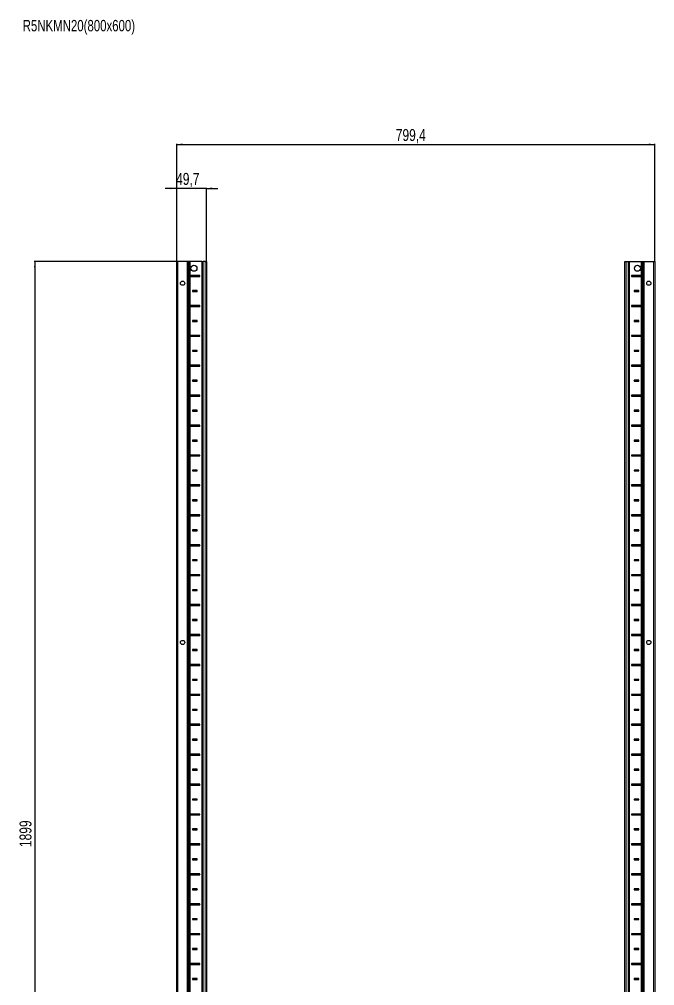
# Model space of a CAD drawing. Header units: millimetres. Extents: x -199 to 5225, y -1847 to 1507.
# Drawn here: x -199 to 863, y -163 to 1452 of the extents above; entities that cross this region are included whole.
import ezdxf

# ---------------------------------------------------------------- set-up
doc = ezdxf.new("R2010")
doc.units = ezdxf.units.MM
doc.layers.add('FORMAT', color=7, linetype='Continuous')
doc.styles.add('SLDTEXTSTYLE0', font='TXT', dxfattribs={"width": 0.75})
doc.dimstyles.new('SLDDIMSTYLE0', dxfattribs={"dimtxt": 20, "dimasz": 10, "dimexe": 0, "dimexo": 0.0625, "dimgap": 5, "dimtad": 2, "dimdec": 1, "dimrnd": 1e-09, "dimzin": 12, "dimdsep": 46, "dimtxsty": 'SLDTEXTSTYLE0', "dimsah": 1, "dimcen": 0.09, "dimadec": 0, "dimazin": 3, "dimtfac": 1, "dimtofl": 0, "dimtmove": 0, "dimatfit": 3, "dimfxl": 0, "dimfrac": 2, "dimtolj": 1, "dimtzin": 12, "dimarcsym": 0})
doc.dimstyles.new('SLDDIMSTYLE1', dxfattribs={"dimtxt": 20, "dimasz": 10, "dimexe": 0, "dimexo": 0.0625, "dimgap": 5, "dimtad": 2, "dimdec": 1, "dimrnd": 1e-09, "dimzin": 12, "dimdsep": 46, "dimtxsty": 'SLDTEXTSTYLE0', "dimsah": 1, "dimcen": 0.09, "dimadec": 0, "dimazin": 3, "dimtfac": 1, "dimtmove": 0, "dimatfit": 0, "dimfxl": 0, "dimfrac": 2, "dimtolj": 1, "dimtzin": 12, "dimarcsym": 0})

# ---------------------------------------------------------------- blocks, each defined once
blk = doc.blocks.new('_D')
at = {"layer": 'FORMAT'}
for p, q in [((86.4, 1047.2), (-174.2, 1047.2)), ((-173.2, 1047.2), (-173.2, -851.8)), ((86.4, -851.8), (-174.2, -851.8))]:
    blk.add_line(p, q, dxfattribs=at)
for points in [[(-173.2, 1047.2), (-174.7, 1037.2), (-171.6, 1037.2)], [(-173.2, -851.8), (-171.6, -841.8), (-174.7, -841.8)]]:
    blk.add_solid(points, dxfattribs=at)
at = {"layer": 'FORMAT', "insert": (-198.9, 68.2), "char_height": 20, "attachment_point": 1, "rotation": 90, "style": 'SLDTEXTSTYLE0'}
blk.add_mtext('1899', dxfattribs=at)
blk = doc.blocks.new('_D_1')
at = {"layer": 'FORMAT'}
for p, q in [((64, 1047.2), (64, 1243.6)), ((64, 1242.6), (863.4, 1242.6)), ((863.4, 1047.2), (863.4, 1243.6))]:
    blk.add_line(p, q, dxfattribs=at)
for points in [[(64, 1242.6), (74, 1241.1), (74, 1244.2)], [(863.4, 1242.6), (853.4, 1244.2), (853.4, 1241.1)]]:
    blk.add_solid(points, dxfattribs=at)
at = {"layer": 'FORMAT', "insert": (430.4, 1268.4), "char_height": 20, "attachment_point": 1, "style": 'SLDTEXTSTYLE0'}
blk.add_mtext('799,4', dxfattribs=at)
blk = doc.blocks.new('_D_2')
at = {"layer": 'FORMAT'}
for p, q in [((64, 1169.2), (44.7, 1169.2)), ((64, 1047.2), (64, 1170.2)), ((113.7, 1169.2), (64, 1169.2)), ((113.7, 1047.2), (113.7, 1170.2)), ((113.7, 1169.2), (132.9, 1169.2))]:
    blk.add_line(p, q, dxfattribs=at)
for points in [[(64, 1169.2), (54, 1170.7), (54, 1167.7)], [(113.7, 1169.2), (123.7, 1167.7), (123.7, 1170.7)]]:
    blk.add_solid(points, dxfattribs=at)
at = {"layer": 'FORMAT', "insert": (63, 1195), "char_height": 20, "attachment_point": 1, "style": 'SLDTEXTSTYLE0'}
blk.add_mtext('49,7', dxfattribs=at)

msp = doc.modelspace()

# ---------------------------------------------------------------- linework, layer by layer
at = {"color": 7, "linetype": 'Continuous', "lineweight": 25}
for p, q in [((63.98, -851.79), (63.98, 1047.21)), ((63.98, 1047.21), (65.98, 1047.21)), ((81.33, 1047.21), (65.98, 1047.21)), ((81.33, 1047.21), (81.98, 1047.21)), ((81.98, -851.79), (81.98, 1047.21)), ((81.98, 1047.21), (82.56, 1047.21)), ((83.77, 1047.21), (82.56, 1047.21)), ((83.77, -851.79), (83.77, 1047.21)), ((83.8, 1047.21), (83.77, 1047.21)), ((83.8, -851.79), (83.8, 1047.21)), ((85.01, 1047.21), (83.8, 1047.21)), ((85.01, 1047.21), (86.42, 1047.21)), ((105.83, 1047.21), (86.42, 1047.21)), ((105.83, 1047.21), (106.48, 1047.21)), ((106.48, -851.79), (106.48, 1047.21)), ((106.48, 1047.21), (108.48, 1047.21)), ((111.68, 1047.21), (108.48, 1047.21)), ((111.68, 1047.21), (113.68, 1047.21)), ((113.68, 1047.21), (113.68, -851.79)), ((813.68, -851.79), (813.68, 1047.21)), ((813.68, 1047.21), (815.68, 1047.21)), ((815.68, 1047.21), (818.88, 1047.21)), ((818.88, 1047.21), (820.88, 1047.21)), ((820.88, 1047.21), (820.88, -851.79)), ((820.88, 1047.21), (821.53, 1047.21)), ((821.53, 1047.21), (840.93, 1047.21)), ((840.93, 1047.21), (842.34, 1047.21)), ((842.34, 1047.21), (843.55, 1047.21)), ((843.55, 1047.21), (843.55, -851.79)), ((843.55, 1047.21), (843.58, 1047.21)), ((843.58, 1047.21), (843.58, -851.79)), ((843.58, 1047.21), (844.79, 1047.21)), ((844.79, 1047.21), (845.38, 1047.21)), ((845.38, 1047.21), (845.38, -851.79)), ((845.38, 1047.21), (846.03, 1047.21)), ((846.03, 1047.21), (861.38, 1047.21)), ((861.38, 1047.21), (863.38, 1047.21)), ((863.38, 1047.21), (863.38, -851.79)), ((85.93, 1023.35), (85.93, 1022.06)), ((86.58, 1022.71), (85.93, 1023.35)), ((86.58, 1022.71), (85.93, 1022.06)), ((102.83, 1023.46), (86.42, 1023.46)), ((86.42, 1021.96), (102.83, 1021.96)), ((102.08, 1022.71), (86.58, 1022.71)), ((102.08, 1022.71), (102.83, 1023.46)), ((102.08, 1022.71), (102.83, 1021.96)), ((102.83, 1021.96), (102.83, 1023.46)), ((825.28, 1022.71), (824.53, 1023.46)), ((840.93, 1023.46), (824.53, 1023.46)), ((824.53, 1023.46), (824.53, 1021.96)), ((825.28, 1022.71), (824.53, 1021.96)), ((824.53, 1021.96), (840.93, 1021.96)), ((825.28, 1022.71), (840.78, 1022.71)), ((840.78, 1022.71), (841.42, 1023.35)), ((840.78, 1022.71), (841.42, 1022.06)), ((841.42, 1022.06), (841.42, 1023.35)), ((98.33, 998.46), (90.33, 998.46)), ((90.33, 998.46), (90.33, 996.96)), ((91.08, 997.71), (90.33, 998.46)), ((91.08, 997.71), (90.33, 996.96)), ((90.33, 996.96), (98.33, 996.96)), ((97.58, 997.71), (91.08, 997.71)), ((97.58, 997.71), (98.33, 998.46)), ((97.58, 997.71), (98.33, 996.96)), ((98.33, 996.96), (98.33, 998.46)), ((837.03, 998.46), (829.03, 998.46)), ((829.03, 998.46), (829.03, 996.96)), ((829.78, 997.71), (829.03, 998.46)), ((829.78, 997.71), (829.03, 996.96)), ((829.03, 996.96), (837.03, 996.96)), ((829.78, 997.71), (836.28, 997.71)), ((836.28, 997.71), (837.03, 998.46)), ((836.28, 997.71), (837.03, 996.96)), ((837.03, 996.96), (837.03, 998.46)), ((85.93, 973.35), (85.93, 972.06)), ((86.58, 972.71), (85.93, 973.35)), ((86.58, 972.71), (85.93, 972.06)), ((102.83, 973.46), (86.42, 973.46)), ((86.42, 971.96), (102.83, 971.96)), ((102.08, 972.71), (86.58, 972.71)), ((102.08, 972.71), (102.83, 973.46)), ((102.08, 972.71), (102.83, 971.96)), ((102.83, 971.96), (102.83, 973.46)), ((840.93, 973.46), (824.53, 973.46)), ((824.53, 973.46), (824.53, 971.96)), ((825.28, 972.71), (824.53, 973.46)), ((825.28, 972.71), (824.53, 971.96)), ((824.53, 971.96), (840.93, 971.96)), ((825.28, 972.71), (840.78, 972.71)), ((840.78, 972.71), (841.42, 973.35)), ((840.78, 972.71), (841.42, 972.06)), ((841.42, 972.06), (841.42, 973.35)), ((98.33, 948.46), (90.33, 948.46)), ((90.33, 948.46), (90.33, 946.96)), ((91.08, 947.71), (90.33, 948.46)), ((91.08, 947.71), (90.33, 946.96)), ((90.33, 946.96), (98.33, 946.96)), ((97.58, 947.71), (91.08, 947.71)), ((97.58, 947.71), (98.33, 948.46)), ((97.58, 947.71), (98.33, 946.96)), ((98.33, 946.96), (98.33, 948.46)), ((837.03, 948.46), (829.03, 948.46)), ((829.03, 948.46), (829.03, 946.96)), ((829.78, 947.71), (829.03, 948.46)), ((829.78, 947.71), (829.03, 946.96)), ((829.03, 946.96), (837.03, 946.96)), ((829.78, 947.71), (836.28, 947.71)), ((836.28, 947.71), (837.03, 948.46)), ((836.28, 947.71), (837.03, 946.96)), ((837.03, 946.96), (837.03, 948.46)), ((85.93, 923.35), (85.93, 922.06)), ((86.58, 922.71), (85.93, 923.35)), ((86.58, 922.71), (85.93, 922.06)), ((102.83, 923.46), (86.42, 923.46)), ((86.42, 921.96), (102.83, 921.96)), ((102.08, 922.71), (86.58, 922.71)), ((102.08, 922.71), (102.83, 923.46)), ((102.08, 922.71), (102.83, 921.96)), ((102.83, 921.96), (102.83, 923.46)), ((840.93, 923.46), (824.53, 923.46)), ((824.53, 923.46), (824.53, 921.96)), ((825.28, 922.71), (824.53, 923.46)), ((825.28, 922.71), (824.53, 921.96)), ((824.53, 921.96), (840.93, 921.96)), ((825.28, 922.71), (840.78, 922.71)), ((840.78, 922.71), (841.42, 923.35)), ((840.78, 922.71), (841.42, 922.06)), ((841.42, 922.06), (841.42, 923.35)), ((98.33, 898.46), (90.33, 898.46)), ((90.33, 898.46), (90.33, 896.96)), ((91.08, 897.71), (90.33, 898.46)), ((91.08, 897.71), (90.33, 896.96)), ((90.33, 896.96), (98.33, 896.96)), ((97.58, 897.71), (91.08, 897.71)), ((97.58, 897.71), (98.33, 898.46)), ((97.58, 897.71), (98.33, 896.96)), ((98.33, 896.96), (98.33, 898.46)), ((837.03, 898.46), (829.03, 898.46)), ((829.03, 898.46), (829.03, 896.96)), ((829.78, 897.71), (829.03, 898.46)), ((829.78, 897.71), (829.03, 896.96)), ((829.03, 896.96), (837.03, 896.96)), ((829.78, 897.71), (836.28, 897.71)), ((836.28, 897.71), (837.03, 898.46)), ((836.28, 897.71), (837.03, 896.96)), ((837.03, 896.96), (837.03, 898.46)), ((85.93, 873.35), (85.93, 872.06)), ((86.58, 872.71), (85.93, 873.35)), ((86.58, 872.71), (85.93, 872.06)), ((102.83, 873.46), (86.42, 873.46)), ((102.08, 872.71), (86.58, 872.71)), ((102.08, 872.71), (102.83, 873.46)), ((102.08, 872.71), (102.83, 871.96)), ((102.83, 871.96), (102.83, 873.46)), ((840.93, 873.46), (824.53, 873.46)), ((824.53, 873.46), (824.53, 871.96)), ((825.28, 872.71), (824.53, 873.46)), ((825.28, 872.71), (824.53, 871.96)), ((825.28, 872.71), (840.78, 872.71)), ((840.78, 872.71), (841.42, 873.35)), ((840.78, 872.71), (841.42, 872.06)), ((841.42, 872.06), (841.42, 873.35)), ((86.42, 871.96), (102.83, 871.96)), ((824.53, 871.96), (840.93, 871.96)), ((98.33, 848.46), (90.33, 848.46)), ((90.33, 848.46), (90.33, 846.96)), ((91.08, 847.71), (90.33, 848.46)), ((91.08, 847.71), (90.33, 846.96)), ((90.33, 846.96), (98.33, 846.96)), ((97.58, 847.71), (91.08, 847.71)), ((97.58, 847.71), (98.33, 848.46)), ((97.58, 847.71), (98.33, 846.96)), ((98.33, 846.96), (98.33, 848.46)), ((837.03, 848.46), (829.03, 848.46)), ((829.03, 848.46), (829.03, 846.96)), ((829.78, 847.71), (829.03, 848.46)), ((829.78, 847.71), (829.03, 846.96)), ((829.03, 846.96), (837.03, 846.96)), ((829.78, 847.71), (836.28, 847.71)), ((836.28, 847.71), (837.03, 848.46)), ((836.28, 847.71), (837.03, 846.96)), ((837.03, 846.96), (837.03, 848.46)), ((85.93, 823.35), (85.93, 822.06)), ((86.58, 822.71), (85.93, 823.35)), ((86.58, 822.71), (85.93, 822.06)), ((102.83, 823.46), (86.42, 823.46)), ((86.42, 821.96), (102.83, 821.96)), ((102.08, 822.71), (86.58, 822.71)), ((102.08, 822.71), (102.83, 823.46)), ((102.08, 822.71), (102.83, 821.96)), ((102.83, 821.96), (102.83, 823.46)), ((840.93, 823.46), (824.53, 823.46)), ((824.53, 823.46), (824.53, 821.96)), ((825.28, 822.71), (824.53, 823.46)), ((825.28, 822.71), (824.53, 821.96)), ((824.53, 821.96), (840.93, 821.96)), ((825.28, 822.71), (840.78, 822.71)), ((840.78, 822.71), (841.42, 823.35)), ((840.78, 822.71), (841.42, 822.06)), ((841.42, 822.06), (841.42, 823.35)), ((98.33, 798.46), (90.33, 798.46)), ((90.33, 798.46), (90.33, 796.96)), ((91.08, 797.71), (90.33, 798.46)), ((91.08, 797.71), (90.33, 796.96)), ((90.33, 796.96), (98.33, 796.96)), ((97.58, 797.71), (91.08, 797.71)), ((97.58, 797.71), (98.33, 798.46)), ((97.58, 797.71), (98.33, 796.96)), ((98.33, 796.96), (98.33, 798.46)), ((837.03, 798.46), (829.03, 798.46)), ((829.03, 798.46), (829.03, 796.96)), ((829.78, 797.71), (829.03, 798.46)), ((829.78, 797.71), (829.03, 796.96)), ((829.03, 796.96), (837.03, 796.96)), ((829.78, 797.71), (836.28, 797.71)), ((836.28, 797.71), (837.03, 798.46)), ((836.28, 797.71), (837.03, 796.96)), ((837.03, 796.96), (837.03, 798.46)), ((85.93, 773.35), (85.93, 772.06)), ((86.58, 772.71), (85.93, 773.35)), ((86.58, 772.71), (85.93, 772.06)), ((102.83, 773.46), (86.42, 773.46)), ((86.42, 771.96), (102.83, 771.96)), ((102.08, 772.71), (86.58, 772.71)), ((102.08, 772.71), (102.83, 773.46)), ((102.08, 772.71), (102.83, 771.96)), ((102.83, 771.96), (102.83, 773.46)), ((840.93, 773.46), (824.53, 773.46)), ((824.53, 773.46), (824.53, 771.96)), ((825.28, 772.71), (824.53, 773.46)), ((825.28, 772.71), (824.53, 771.96)), ((824.53, 771.96), (840.93, 771.96)), ((825.28, 772.71), (840.78, 772.71)), ((840.78, 772.71), (841.42, 773.35)), ((840.78, 772.71), (841.42, 772.06)), ((841.42, 772.06), (841.42, 773.35)), ((98.33, 748.46), (90.33, 748.46)), ((90.33, 748.46), (90.33, 746.96)), ((91.08, 747.71), (90.33, 748.46)), ((91.08, 747.71), (90.33, 746.96)), ((90.33, 746.96), (98.33, 746.96)), ((97.58, 747.71), (91.08, 747.71)), ((97.58, 747.71), (98.33, 748.46)), ((97.58, 747.71), (98.33, 746.96)), ((98.33, 746.96), (98.33, 748.46)), ((837.03, 748.46), (829.03, 748.46)), ((829.03, 748.46), (829.03, 746.96)), ((829.78, 747.71), (829.03, 748.46)), ((829.78, 747.71), (829.03, 746.96)), ((829.03, 746.96), (837.03, 746.96)), ((829.78, 747.71), (836.28, 747.71)), ((836.28, 747.71), (837.03, 748.46)), ((836.28, 747.71), (837.03, 746.96)), ((837.03, 746.96), (837.03, 748.46)), ((85.93, 723.35), (85.93, 722.06)), ((86.58, 722.71), (85.93, 723.35)), ((86.58, 722.71), (85.93, 722.06)), ((102.83, 723.46), (86.42, 723.46)), ((86.42, 721.96), (102.83, 721.96)), ((102.08, 722.71), (86.58, 722.71)), ((102.08, 722.71), (102.83, 723.46)), ((102.08, 722.71), (102.83, 721.96)), ((102.83, 721.96), (102.83, 723.46)), ((840.93, 723.46), (824.53, 723.46)), ((824.53, 723.46), (824.53, 721.96)), ((825.28, 722.71), (824.53, 723.46)), ((825.28, 722.71), (824.53, 721.96)), ((824.53, 721.96), (840.93, 721.96)), ((825.28, 722.71), (840.78, 722.71)), ((840.78, 722.71), (841.42, 723.35)), ((840.78, 722.71), (841.42, 722.06)), ((841.42, 722.06), (841.42, 723.35)), ((98.33, 698.46), (90.33, 698.46)), ((90.33, 698.46), (90.33, 696.96)), ((91.08, 697.71), (90.33, 698.46)), ((91.08, 697.71), (90.33, 696.96)), ((90.33, 696.96), (98.33, 696.96)), ((97.58, 697.71), (91.08, 697.71)), ((97.58, 697.71), (98.33, 698.46)), ((97.58, 697.71), (98.33, 696.96)), ((98.33, 696.96), (98.33, 698.46)), ((837.03, 698.46), (829.03, 698.46)), ((829.03, 698.46), (829.03, 696.96)), ((829.78, 697.71), (829.03, 698.46)), ((829.78, 697.71), (829.03, 696.96)), ((829.03, 696.96), (837.03, 696.96)), ((829.78, 697.71), (836.28, 697.71)), ((836.28, 697.71), (837.03, 698.46)), ((836.28, 697.71), (837.03, 696.96)), ((837.03, 696.96), (837.03, 698.46)), ((85.93, 673.35), (85.93, 672.06)), ((86.58, 672.71), (85.93, 673.35)), ((86.58, 672.71), (85.93, 672.06)), ((102.83, 673.46), (86.42, 673.46)), ((86.42, 671.96), (102.83, 671.96)), ((102.08, 672.71), (86.58, 672.71)), ((102.08, 672.71), (102.83, 673.46)), ((102.08, 672.71), (102.83, 671.96)), ((102.83, 671.96), (102.83, 673.46)), ((840.93, 673.46), (824.53, 673.46)), ((824.53, 673.46), (824.53, 671.96)), ((825.28, 672.71), (824.53, 673.46)), ((825.28, 672.71), (824.53, 671.96)), ((824.53, 671.96), (840.93, 671.96)), ((825.28, 672.71), (840.78, 672.71)), ((840.78, 672.71), (841.42, 673.35)), ((840.78, 672.71), (841.42, 672.06)), ((841.42, 672.06), (841.42, 673.35)), ((98.33, 648.46), (90.33, 648.46)), ((90.33, 648.46), (90.33, 646.96)), ((91.08, 647.71), (90.33, 648.46)), ((91.08, 647.71), (90.33, 646.96)), ((90.33, 646.96), (98.33, 646.96)), ((97.58, 647.71), (91.08, 647.71)), ((97.58, 647.71), (98.33, 648.46)), ((97.58, 647.71), (98.33, 646.96)), ((98.33, 646.96), (98.33, 648.46)), ((837.03, 648.46), (829.03, 648.46)), ((829.03, 648.46), (829.03, 646.96)), ((829.78, 647.71), (829.03, 648.46)), ((829.78, 647.71), (829.03, 646.96)), ((829.03, 646.96), (837.03, 646.96)), ((829.78, 647.71), (836.28, 647.71)), ((836.28, 647.71), (837.03, 648.46)), ((836.28, 647.71), (837.03, 646.96)), ((837.03, 646.96), (837.03, 648.46)), ((85.93, 623.35), (85.93, 622.06)), ((86.58, 622.71), (85.93, 623.35)), ((86.58, 622.71), (85.93, 622.06)), ((102.83, 623.46), (86.42, 623.46)), ((86.42, 621.96), (102.83, 621.96)), ((102.08, 622.71), (86.58, 622.71)), ((102.08, 622.71), (102.83, 623.46)), ((102.08, 622.71), (102.83, 621.96)), ((102.83, 621.96), (102.83, 623.46)), ((840.93, 623.46), (824.53, 623.46)), ((824.53, 623.46), (824.53, 621.96)), ((825.28, 622.71), (824.53, 623.46)), ((825.28, 622.71), (824.53, 621.96)), ((824.53, 621.96), (840.93, 621.96)), ((825.28, 622.71), (840.78, 622.71)), ((840.78, 622.71), (841.42, 623.35)), ((840.78, 622.71), (841.42, 622.06)), ((841.42, 622.06), (841.42, 623.35)), ((98.33, 598.46), (90.33, 598.46)), ((90.33, 598.46), (90.33, 596.96)), ((91.08, 597.71), (90.33, 598.46)), ((91.08, 597.71), (90.33, 596.96)), ((97.58, 597.71), (91.08, 597.71)), ((97.58, 597.71), (98.33, 598.46)), ((97.58, 597.71), (98.33, 596.96)), ((98.33, 596.96), (98.33, 598.46)), ((837.03, 598.46), (829.03, 598.46)), ((829.03, 598.46), (829.03, 596.96)), ((829.78, 597.71), (829.03, 598.46)), ((829.78, 597.71), (829.03, 596.96)), ((829.78, 597.71), (836.28, 597.71)), ((836.28, 597.71), (837.03, 598.46)), ((836.28, 597.71), (837.03, 596.96)), ((837.03, 596.96), (837.03, 598.46)), ((90.33, 596.96), (98.33, 596.96)), ((829.03, 596.96), (837.03, 596.96)), ((85.93, 573.35), (85.93, 572.06)), ((86.58, 572.71), (85.93, 573.35)), ((86.58, 572.71), (85.93, 572.06)), ((102.83, 573.46), (86.42, 573.46)), ((86.42, 571.96), (102.83, 571.96)), ((102.08, 572.71), (86.58, 572.71)), ((102.08, 572.71), (102.83, 573.46)), ((102.08, 572.71), (102.83, 571.96)), ((102.83, 571.96), (102.83, 573.46)), ((840.93, 573.46), (824.53, 573.46)), ((824.53, 573.46), (824.53, 571.96)), ((825.28, 572.71), (824.53, 573.46)), ((825.28, 572.71), (824.53, 571.96)), ((824.53, 571.96), (840.93, 571.96)), ((825.28, 572.71), (840.78, 572.71)), ((840.78, 572.71), (841.42, 573.35)), ((840.78, 572.71), (841.42, 572.06)), ((841.42, 572.06), (841.42, 573.35)), ((98.33, 548.46), (90.33, 548.46)), ((90.33, 548.46), (90.33, 546.96)), ((91.08, 547.71), (90.33, 548.46)), ((91.08, 547.71), (90.33, 546.96)), ((90.33, 546.96), (98.33, 546.96)), ((97.58, 547.71), (91.08, 547.71)), ((97.58, 547.71), (98.33, 548.46)), ((97.58, 547.71), (98.33, 546.96)), ((98.33, 546.96), (98.33, 548.46)), ((837.03, 548.46), (829.03, 548.46)), ((829.03, 548.46), (829.03, 546.96)), ((829.78, 547.71), (829.03, 548.46)), ((829.78, 547.71), (829.03, 546.96)), ((829.03, 546.96), (837.03, 546.96)), ((829.78, 547.71), (836.28, 547.71)), ((836.28, 547.71), (837.03, 548.46)), ((836.28, 547.71), (837.03, 546.96)), ((837.03, 546.96), (837.03, 548.46)), ((85.93, 523.35), (85.93, 522.06)), ((86.58, 522.71), (85.93, 523.35)), ((86.58, 522.71), (85.93, 522.06)), ((102.83, 523.46), (86.42, 523.46)), ((86.42, 521.96), (102.83, 521.96)), ((102.08, 522.71), (86.58, 522.71)), ((102.08, 522.71), (102.83, 523.46)), ((102.08, 522.71), (102.83, 521.96)), ((102.83, 521.96), (102.83, 523.46)), ((840.93, 523.46), (824.53, 523.46)), ((824.53, 523.46), (824.53, 521.96)), ((825.28, 522.71), (824.53, 523.46)), ((825.28, 522.71), (824.53, 521.96)), ((824.53, 521.96), (840.93, 521.96)), ((825.28, 522.71), (840.78, 522.71)), ((840.78, 522.71), (841.42, 523.35)), ((840.78, 522.71), (841.42, 522.06)), ((841.42, 522.06), (841.42, 523.35)), ((98.33, 498.46), (90.33, 498.46)), ((90.33, 498.46), (90.33, 496.96)), ((91.08, 497.71), (90.33, 498.46)), ((91.08, 497.71), (90.33, 496.96)), ((90.33, 496.96), (98.33, 496.96)), ((97.58, 497.71), (91.08, 497.71)), ((97.58, 497.71), (98.33, 498.46)), ((97.58, 497.71), (98.33, 496.96)), ((98.33, 496.96), (98.33, 498.46)), ((837.03, 498.46), (829.03, 498.46)), ((829.03, 498.46), (829.03, 496.96)), ((829.78, 497.71), (829.03, 498.46)), ((829.78, 497.71), (829.03, 496.96)), ((829.03, 496.96), (837.03, 496.96)), ((829.78, 497.71), (836.28, 497.71)), ((836.28, 497.71), (837.03, 498.46)), ((836.28, 497.71), (837.03, 496.96)), ((837.03, 496.96), (837.03, 498.46)), ((85.93, 473.35), (85.93, 472.06)), ((86.58, 472.71), (85.93, 473.35)), ((86.58, 472.71), (85.93, 472.06)), ((102.83, 473.46), (86.42, 473.46)), ((86.42, 471.96), (102.83, 471.96)), ((102.08, 472.71), (86.58, 472.71)), ((102.08, 472.71), (102.83, 473.46)), ((102.08, 472.71), (102.83, 471.96)), ((102.83, 471.96), (102.83, 473.46)), ((840.93, 473.46), (824.53, 473.46)), ((824.53, 473.46), (824.53, 471.96)), ((825.28, 472.71), (824.53, 473.46)), ((825.28, 472.71), (824.53, 471.96)), ((824.53, 471.96), (840.93, 471.96)), ((825.28, 472.71), (840.78, 472.71)), ((840.78, 472.71), (841.42, 473.35)), ((840.78, 472.71), (841.42, 472.06)), ((841.42, 472.06), (841.42, 473.35)), ((98.33, 448.46), (90.33, 448.46)), ((90.33, 448.46), (90.33, 446.96)), ((91.08, 447.71), (90.33, 448.46)), ((91.08, 447.71), (90.33, 446.96)), ((90.33, 446.96), (98.33, 446.96)), ((97.58, 447.71), (91.08, 447.71)), ((97.58, 447.71), (98.33, 448.46)), ((97.58, 447.71), (98.33, 446.96)), ((98.33, 446.96), (98.33, 448.46)), ((837.03, 448.46), (829.03, 448.46)), ((829.03, 448.46), (829.03, 446.96)), ((829.78, 447.71), (829.03, 448.46)), ((829.78, 447.71), (829.03, 446.96)), ((829.03, 446.96), (837.03, 446.96)), ((829.78, 447.71), (836.28, 447.71)), ((836.28, 447.71), (837.03, 448.46)), ((836.28, 447.71), (837.03, 446.96)), ((837.03, 446.96), (837.03, 448.46)), ((85.93, 423.35), (85.93, 422.06)), ((86.58, 422.71), (85.93, 423.35)), ((86.58, 422.71), (85.93, 422.06)), ((102.83, 423.46), (86.42, 423.46)), ((86.42, 421.96), (102.83, 421.96)), ((102.08, 422.71), (86.58, 422.71)), ((102.08, 422.71), (102.83, 423.46)), ((102.08, 422.71), (102.83, 421.96)), ((102.83, 421.96), (102.83, 423.46)), ((840.93, 423.46), (824.53, 423.46)), ((824.53, 423.46), (824.53, 421.96)), ((825.28, 422.71), (824.53, 423.46)), ((825.28, 422.71), (824.53, 421.96)), ((824.53, 421.96), (840.93, 421.96)), ((825.28, 422.71), (840.78, 422.71)), ((840.78, 422.71), (841.42, 423.35)), ((840.78, 422.71), (841.42, 422.06)), ((841.42, 422.06), (841.42, 423.35)), ((98.33, 398.46), (90.33, 398.46)), ((90.33, 398.46), (90.33, 396.96)), ((91.08, 397.71), (90.33, 398.46)), ((91.08, 397.71), (90.33, 396.96)), ((90.33, 396.96), (98.33, 396.96)), ((97.58, 397.71), (91.08, 397.71)), ((97.58, 397.71), (98.33, 398.46)), ((97.58, 397.71), (98.33, 396.96)), ((98.33, 396.96), (98.33, 398.46)), ((837.03, 398.46), (829.03, 398.46)), ((829.03, 398.46), (829.03, 396.96)), ((829.78, 397.71), (829.03, 398.46)), ((829.78, 397.71), (829.03, 396.96)), ((829.03, 396.96), (837.03, 396.96)), ((829.78, 397.71), (836.28, 397.71)), ((836.28, 397.71), (837.03, 398.46)), ((836.28, 397.71), (837.03, 396.96)), ((837.03, 396.96), (837.03, 398.46)), ((85.93, 373.35), (85.93, 372.06)), ((86.58, 372.71), (85.93, 373.35)), ((86.58, 372.71), (85.93, 372.06)), ((102.83, 373.46), (86.42, 373.46)), ((86.42, 371.96), (102.83, 371.96)), ((102.08, 372.71), (86.58, 372.71)), ((102.08, 372.71), (102.83, 373.46)), ((102.08, 372.71), (102.83, 371.96)), ((102.83, 371.96), (102.83, 373.46)), ((840.93, 373.46), (824.53, 373.46)), ((824.53, 373.46), (824.53, 371.96)), ((825.28, 372.71), (824.53, 373.46)), ((825.28, 372.71), (824.53, 371.96)), ((824.53, 371.96), (840.93, 371.96)), ((825.28, 372.71), (840.78, 372.71)), ((840.78, 372.71), (841.42, 373.35)), ((840.78, 372.71), (841.42, 372.06)), ((841.42, 372.06), (841.42, 373.35)), ((98.33, 348.46), (90.33, 348.46)), ((90.33, 348.46), (90.33, 346.96)), ((91.08, 347.71), (90.33, 348.46)), ((91.08, 347.71), (90.33, 346.96)), ((90.33, 346.96), (98.33, 346.96)), ((97.58, 347.71), (91.08, 347.71)), ((97.58, 347.71), (98.33, 348.46)), ((97.58, 347.71), (98.33, 346.96)), ((98.33, 346.96), (98.33, 348.46)), ((837.03, 348.46), (829.03, 348.46)), ((829.03, 348.46), (829.03, 346.96)), ((829.78, 347.71), (829.03, 348.46)), ((829.78, 347.71), (829.03, 346.96)), ((829.03, 346.96), (837.03, 346.96)), ((829.78, 347.71), (836.28, 347.71)), ((836.28, 347.71), (837.03, 348.46)), ((836.28, 347.71), (837.03, 346.96)), ((837.03, 346.96), (837.03, 348.46)), ((85.93, 323.35), (85.93, 322.06)), ((86.58, 322.71), (85.93, 323.35)), ((102.83, 323.46), (86.42, 323.46)), ((102.08, 322.71), (102.83, 323.46)), ((102.83, 321.96), (102.83, 323.46)), ((840.93, 323.46), (824.53, 323.46)), ((824.53, 323.46), (824.53, 321.96)), ((825.28, 322.71), (824.53, 323.46)), ((840.78, 322.71), (841.42, 323.35)), ((841.42, 322.06), (841.42, 323.35)), ((86.58, 322.71), (85.93, 322.06)), ((86.42, 321.96), (102.83, 321.96)), ((102.08, 322.71), (86.58, 322.71)), ((102.08, 322.71), (102.83, 321.96)), ((825.28, 322.71), (824.53, 321.96)), ((824.53, 321.96), (840.93, 321.96)), ((825.28, 322.71), (840.78, 322.71)), ((840.78, 322.71), (841.42, 322.06)), ((98.33, 298.46), (90.33, 298.46)), ((90.33, 298.46), (90.33, 296.96)), ((91.08, 297.71), (90.33, 298.46)), ((91.08, 297.71), (90.33, 296.96)), ((90.33, 296.96), (98.33, 296.96)), ((97.58, 297.71), (91.08, 297.71)), ((97.58, 297.71), (98.33, 298.46)), ((97.58, 297.71), (98.33, 296.96)), ((98.33, 296.96), (98.33, 298.46)), ((837.03, 298.46), (829.03, 298.46)), ((829.03, 298.46), (829.03, 296.96)), ((829.78, 297.71), (829.03, 298.46)), ((829.78, 297.71), (829.03, 296.96)), ((829.03, 296.96), (837.03, 296.96)), ((829.78, 297.71), (836.28, 297.71)), ((836.28, 297.71), (837.03, 298.46)), ((836.28, 297.71), (837.03, 296.96)), ((837.03, 296.96), (837.03, 298.46)), ((85.93, 273.35), (85.93, 272.06)), ((86.58, 272.71), (85.93, 273.35)), ((86.58, 272.71), (85.93, 272.06)), ((102.83, 273.46), (86.42, 273.46)), ((86.42, 271.96), (102.83, 271.96)), ((102.08, 272.71), (86.58, 272.71)), ((102.08, 272.71), (102.83, 273.46)), ((102.08, 272.71), (102.83, 271.96)), ((102.83, 271.96), (102.83, 273.46)), ((840.93, 273.46), (824.53, 273.46)), ((824.53, 273.46), (824.53, 271.96)), ((825.28, 272.71), (824.53, 273.46)), ((825.28, 272.71), (824.53, 271.96)), ((824.53, 271.96), (840.93, 271.96)), ((825.28, 272.71), (840.78, 272.71)), ((840.78, 272.71), (841.42, 273.35)), ((840.78, 272.71), (841.42, 272.06)), ((841.42, 272.06), (841.42, 273.35)), ((98.33, 248.46), (90.33, 248.46)), ((90.33, 248.46), (90.33, 246.96)), ((91.08, 247.71), (90.33, 248.46)), ((91.08, 247.71), (90.33, 246.96)), ((90.33, 246.96), (98.33, 246.96)), ((97.58, 247.71), (91.08, 247.71)), ((97.58, 247.71), (98.33, 248.46)), ((97.58, 247.71), (98.33, 246.96)), ((98.33, 246.96), (98.33, 248.46)), ((837.03, 248.46), (829.03, 248.46)), ((829.03, 248.46), (829.03, 246.96)), ((829.78, 247.71), (829.03, 248.46)), ((829.78, 247.71), (829.03, 246.96)), ((829.03, 246.96), (837.03, 246.96)), ((829.78, 247.71), (836.28, 247.71)), ((836.28, 247.71), (837.03, 248.46)), ((836.28, 247.71), (837.03, 246.96)), ((837.03, 246.96), (837.03, 248.46)), ((85.93, 223.35), (85.93, 222.06)), ((86.58, 222.71), (85.93, 223.35)), ((86.58, 222.71), (85.93, 222.06)), ((102.83, 223.46), (86.42, 223.46)), ((86.42, 221.96), (102.83, 221.96)), ((102.08, 222.71), (86.58, 222.71)), ((102.08, 222.71), (102.83, 223.46)), ((102.08, 222.71), (102.83, 221.96)), ((102.83, 221.96), (102.83, 223.46)), ((840.93, 223.46), (824.53, 223.46)), ((824.53, 223.46), (824.53, 221.96)), ((825.28, 222.71), (824.53, 223.46)), ((825.28, 222.71), (824.53, 221.96)), ((824.53, 221.96), (840.93, 221.96)), ((825.28, 222.71), (840.78, 222.71)), ((840.78, 222.71), (841.42, 223.35)), ((840.78, 222.71), (841.42, 222.06)), ((841.42, 222.06), (841.42, 223.35)), ((98.33, 198.46), (90.33, 198.46)), ((90.33, 198.46), (90.33, 196.96)), ((91.08, 197.71), (90.33, 198.46)), ((91.08, 197.71), (90.33, 196.96)), ((90.33, 196.96), (98.33, 196.96)), ((97.58, 197.71), (91.08, 197.71)), ((97.58, 197.71), (98.33, 198.46)), ((97.58, 197.71), (98.33, 196.96)), ((98.33, 196.96), (98.33, 198.46)), ((837.03, 198.46), (829.03, 198.46)), ((829.03, 198.46), (829.03, 196.96)), ((829.78, 197.71), (829.03, 198.46)), ((829.78, 197.71), (829.03, 196.96)), ((829.03, 196.96), (837.03, 196.96)), ((829.78, 197.71), (836.28, 197.71)), ((836.28, 197.71), (837.03, 198.46)), ((836.28, 197.71), (837.03, 196.96)), ((837.03, 196.96), (837.03, 198.46)), ((85.93, 173.35), (85.93, 172.06)), ((86.58, 172.71), (85.93, 173.35)), ((86.58, 172.71), (85.93, 172.06)), ((102.83, 173.46), (86.42, 173.46)), ((86.42, 171.96), (102.83, 171.96)), ((102.08, 172.71), (86.58, 172.71)), ((102.08, 172.71), (102.83, 173.46)), ((102.08, 172.71), (102.83, 171.96)), ((102.83, 171.96), (102.83, 173.46)), ((840.93, 173.46), (824.53, 173.46)), ((824.53, 173.46), (824.53, 171.96)), ((825.28, 172.71), (824.53, 173.46)), ((825.28, 172.71), (824.53, 171.96)), ((824.53, 171.96), (840.93, 171.96)), ((825.28, 172.71), (840.78, 172.71)), ((840.78, 172.71), (841.42, 173.35)), ((840.78, 172.71), (841.42, 172.06)), ((841.42, 172.06), (841.42, 173.35)), ((98.33, 148.46), (90.33, 148.46)), ((90.33, 148.46), (90.33, 146.96)), ((91.08, 147.71), (90.33, 148.46)), ((91.08, 147.71), (90.33, 146.96)), ((90.33, 146.96), (98.33, 146.96)), ((97.58, 147.71), (91.08, 147.71)), ((97.58, 147.71), (98.33, 148.46)), ((97.58, 147.71), (98.33, 146.96)), ((98.33, 146.96), (98.33, 148.46)), ((837.03, 148.46), (829.03, 148.46)), ((829.03, 148.46), (829.03, 146.96)), ((829.78, 147.71), (829.03, 148.46)), ((829.78, 147.71), (829.03, 146.96)), ((829.03, 146.96), (837.03, 146.96)), ((829.78, 147.71), (836.28, 147.71)), ((836.28, 147.71), (837.03, 148.46)), ((836.28, 147.71), (837.03, 146.96)), ((837.03, 146.96), (837.03, 148.46)), ((85.93, 123.35), (85.93, 122.06)), ((86.58, 122.71), (85.93, 123.35)), ((86.58, 122.71), (85.93, 122.06)), ((102.83, 123.46), (86.42, 123.46)), ((86.42, 121.96), (102.83, 121.96)), ((102.08, 122.71), (86.58, 122.71)), ((102.08, 122.71), (102.83, 123.46)), ((102.08, 122.71), (102.83, 121.96)), ((102.83, 121.96), (102.83, 123.46)), ((840.93, 123.46), (824.53, 123.46)), ((824.53, 123.46), (824.53, 121.96)), ((825.28, 122.71), (824.53, 123.46)), ((825.28, 122.71), (824.53, 121.96)), ((824.53, 121.96), (840.93, 121.96)), ((825.28, 122.71), (840.78, 122.71)), ((840.78, 122.71), (841.42, 123.35)), ((840.78, 122.71), (841.42, 122.06)), ((841.42, 122.06), (841.42, 123.35)), ((98.33, 98.46), (90.33, 98.46)), ((90.33, 98.46), (90.33, 96.96)), ((91.08, 97.71), (90.33, 98.46)), ((91.08, 97.71), (90.33, 96.96)), ((90.33, 96.96), (98.33, 96.96)), ((97.58, 97.71), (91.08, 97.71)), ((97.58, 97.71), (98.33, 98.46)), ((97.58, 97.71), (98.33, 96.96)), ((98.33, 96.96), (98.33, 98.46)), ((837.03, 98.46), (829.03, 98.46)), ((829.03, 98.46), (829.03, 96.96)), ((829.78, 97.71), (829.03, 98.46)), ((829.78, 97.71), (829.03, 96.96)), ((829.03, 96.96), (837.03, 96.96)), ((829.78, 97.71), (836.28, 97.71)), ((836.28, 97.71), (837.03, 98.46)), ((836.28, 97.71), (837.03, 96.96)), ((837.03, 96.96), (837.03, 98.46)), ((85.93, 73.35), (85.93, 72.06)), ((86.58, 72.71), (85.93, 73.35)), ((86.58, 72.71), (85.93, 72.06)), ((102.83, 73.46), (86.42, 73.46)), ((86.42, 71.96), (102.83, 71.96)), ((102.08, 72.71), (86.58, 72.71)), ((102.08, 72.71), (102.83, 73.46)), ((102.08, 72.71), (102.83, 71.96)), ((102.83, 71.96), (102.83, 73.46)), ((840.93, 73.46), (824.53, 73.46)), ((824.53, 73.46), (824.53, 71.96)), ((825.28, 72.71), (824.53, 73.46)), ((825.28, 72.71), (824.53, 71.96)), ((824.53, 71.96), (840.93, 71.96)), ((825.28, 72.71), (840.78, 72.71)), ((840.78, 72.71), (841.42, 73.35)), ((840.78, 72.71), (841.42, 72.06)), ((841.42, 72.06), (841.42, 73.35)), ((98.33, 48.46), (90.33, 48.46)), ((90.33, 48.46), (90.33, 46.96)), ((91.08, 47.71), (90.33, 48.46)), ((97.58, 47.71), (98.33, 48.46)), ((98.33, 46.96), (98.33, 48.46)), ((837.03, 48.46), (829.03, 48.46)), ((829.03, 48.46), (829.03, 46.96)), ((829.78, 47.71), (829.03, 48.46)), ((836.28, 47.71), (837.03, 48.46)), ((837.03, 46.96), (837.03, 48.46)), ((91.08, 47.71), (90.33, 46.96)), ((90.33, 46.96), (98.33, 46.96)), ((97.58, 47.71), (91.08, 47.71)), ((97.58, 47.71), (98.33, 46.96)), ((829.78, 47.71), (829.03, 46.96)), ((829.03, 46.96), (837.03, 46.96)), ((829.78, 47.71), (836.28, 47.71)), ((836.28, 47.71), (837.03, 46.96)), ((85.93, 23.35), (85.93, 22.06)), ((86.58, 22.71), (85.93, 23.35)), ((86.58, 22.71), (85.93, 22.06)), ((102.83, 23.46), (86.42, 23.46)), ((86.42, 21.96), (102.83, 21.96)), ((102.08, 22.71), (86.58, 22.71)), ((102.08, 22.71), (102.83, 23.46)), ((102.08, 22.71), (102.83, 21.96)), ((102.83, 21.96), (102.83, 23.46)), ((840.93, 23.46), (824.53, 23.46)), ((824.53, 23.46), (824.53, 21.96)), ((825.28, 22.71), (824.53, 23.46)), ((825.28, 22.71), (824.53, 21.96)), ((824.53, 21.96), (840.93, 21.96)), ((825.28, 22.71), (840.78, 22.71)), ((840.78, 22.71), (841.42, 23.35)), ((840.78, 22.71), (841.42, 22.06)), ((841.42, 22.06), (841.42, 23.35)), ((98.33, -1.54), (90.33, -1.54)), ((90.33, -1.54), (90.33, -3.04)), ((91.08, -2.29), (90.33, -1.54)), ((91.08, -2.29), (90.33, -3.04)), ((90.33, -3.04), (98.33, -3.04)), ((97.58, -2.29), (91.08, -2.29)), ((97.58, -2.29), (98.33, -1.54)), ((97.58, -2.29), (98.33, -3.04)), ((98.33, -3.04), (98.33, -1.54)), ((837.03, -1.54), (829.03, -1.54)), ((829.03, -1.54), (829.03, -3.04)), ((829.78, -2.29), (829.03, -1.54)), ((829.78, -2.29), (829.03, -3.04)), ((829.03, -3.04), (837.03, -3.04)), ((829.78, -2.29), (836.28, -2.29)), ((836.28, -2.29), (837.03, -1.54)), ((836.28, -2.29), (837.03, -3.04)), ((837.03, -3.04), (837.03, -1.54)), ((85.93, -26.65), (85.93, -27.94)), ((86.58, -27.29), (85.93, -26.65)), ((86.58, -27.29), (85.93, -27.94)), ((102.83, -26.54), (86.42, -26.54)), ((86.42, -28.04), (102.83, -28.04)), ((102.08, -27.29), (86.58, -27.29)), ((102.08, -27.29), (102.83, -26.54)), ((102.08, -27.29), (102.83, -28.04)), ((102.83, -28.04), (102.83, -26.54)), ((840.93, -26.54), (824.53, -26.54)), ((824.53, -26.54), (824.53, -28.04)), ((825.28, -27.29), (824.53, -26.54)), ((825.28, -27.29), (824.53, -28.04)), ((824.53, -28.04), (840.93, -28.04)), ((825.28, -27.29), (840.78, -27.29)), ((840.78, -27.29), (841.42, -26.65)), ((840.78, -27.29), (841.42, -27.94)), ((841.42, -27.94), (841.42, -26.65)), ((98.33, -51.54), (90.33, -51.54)), ((90.33, -51.54), (90.33, -53.04)), ((91.08, -52.29), (90.33, -51.54)), ((91.08, -52.29), (90.33, -53.04)), ((90.33, -53.04), (98.33, -53.04)), ((97.58, -52.29), (91.08, -52.29)), ((97.58, -52.29), (98.33, -51.54)), ((97.58, -52.29), (98.33, -53.04)), ((98.33, -53.04), (98.33, -51.54)), ((837.03, -51.54), (829.03, -51.54)), ((829.03, -51.54), (829.03, -53.04)), ((829.78, -52.29), (829.03, -51.54)), ((829.78, -52.29), (829.03, -53.04)), ((829.03, -53.04), (837.03, -53.04)), ((829.78, -52.29), (836.28, -52.29)), ((836.28, -52.29), (837.03, -51.54)), ((836.28, -52.29), (837.03, -53.04)), ((837.03, -53.04), (837.03, -51.54)), ((85.93, -76.65), (85.93, -77.94)), ((86.58, -77.29), (85.93, -76.65)), ((86.58, -77.29), (85.93, -77.94)), ((102.83, -76.54), (86.42, -76.54)), ((86.42, -78.04), (102.83, -78.04)), ((102.08, -77.29), (86.58, -77.29)), ((102.08, -77.29), (102.83, -76.54)), ((102.08, -77.29), (102.83, -78.04)), ((102.83, -78.04), (102.83, -76.54)), ((840.93, -76.54), (824.53, -76.54)), ((824.53, -76.54), (824.53, -78.04)), ((825.28, -77.29), (824.53, -76.54)), ((825.28, -77.29), (824.53, -78.04)), ((824.53, -78.04), (840.93, -78.04)), ((825.28, -77.29), (840.78, -77.29)), ((840.78, -77.29), (841.42, -76.65)), ((840.78, -77.29), (841.42, -77.94)), ((841.42, -77.94), (841.42, -76.65)), ((98.33, -101.54), (90.33, -101.54)), ((90.33, -101.54), (90.33, -103.04)), ((91.08, -102.29), (90.33, -101.54)), ((91.08, -102.29), (90.33, -103.04)), ((90.33, -103.04), (98.33, -103.04)), ((97.58, -102.29), (91.08, -102.29)), ((97.58, -102.29), (98.33, -101.54)), ((97.58, -102.29), (98.33, -103.04)), ((98.33, -103.04), (98.33, -101.54)), ((837.03, -101.54), (829.03, -101.54)), ((829.03, -101.54), (829.03, -103.04)), ((829.78, -102.29), (829.03, -101.54)), ((829.78, -102.29), (829.03, -103.04)), ((829.03, -103.04), (837.03, -103.04)), ((829.78, -102.29), (836.28, -102.29)), ((836.28, -102.29), (837.03, -101.54)), ((836.28, -102.29), (837.03, -103.04)), ((837.03, -103.04), (837.03, -101.54)), ((85.93, -126.65), (85.93, -127.94)), ((86.58, -127.29), (85.93, -126.65)), ((86.58, -127.29), (85.93, -127.94)), ((102.83, -126.54), (86.42, -126.54)), ((86.42, -128.04), (102.83, -128.04)), ((102.08, -127.29), (86.58, -127.29)), ((102.08, -127.29), (102.83, -126.54)), ((102.08, -127.29), (102.83, -128.04)), ((102.83, -128.04), (102.83, -126.54)), ((840.93, -126.54), (824.53, -126.54)), ((824.53, -126.54), (824.53, -128.04)), ((825.28, -127.29), (824.53, -126.54)), ((825.28, -127.29), (824.53, -128.04)), ((824.53, -128.04), (840.93, -128.04)), ((825.28, -127.29), (840.78, -127.29)), ((840.78, -127.29), (841.42, -126.65)), ((840.78, -127.29), (841.42, -127.94)), ((841.42, -127.94), (841.42, -126.65)), ((98.33, -151.54), (90.33, -151.54)), ((90.33, -151.54), (90.33, -153.04)), ((91.08, -152.29), (90.33, -151.54)), ((91.08, -152.29), (90.33, -153.04)), ((90.33, -153.04), (98.33, -153.04)), ((97.58, -152.29), (91.08, -152.29)), ((97.58, -152.29), (98.33, -151.54)), ((97.58, -152.29), (98.33, -153.04)), ((98.33, -153.04), (98.33, -151.54)), ((837.03, -151.54), (829.03, -151.54)), ((829.03, -151.54), (829.03, -153.04)), ((829.78, -152.29), (829.03, -151.54)), ((829.78, -152.29), (829.03, -153.04)), ((829.03, -153.04), (837.03, -153.04)), ((829.78, -152.29), (836.28, -152.29)), ((836.28, -152.29), (837.03, -151.54)), ((836.28, -152.29), (837.03, -153.04)), ((837.03, -153.04), (837.03, -151.54))]:
    msp.add_line(p, q, dxfattribs=at)
at = {"color": 8, "linetype": 'Continuous', "lineweight": 18}
for p, q in [((65.98, 1047.21), (65.98, -851.79)), ((81.33, -851.79), (81.33, 1047.21)), ((82.56, 1047.21), (82.56, -851.79)), ((85.01, -851.79), (85.01, 1047.21)), ((86.42, 1047.21), (86.42, 1023.46)), ((105.83, -851.79), (105.83, 1047.21)), ((108.48, 1047.21), (108.48, -851.79)), ((111.68, -851.79), (111.68, 1047.21)), ((815.68, 1047.21), (815.68, -851.79)), ((818.88, -851.79), (818.88, 1047.21)), ((821.53, 1047.21), (821.53, -851.79)), ((840.93, 1023.46), (840.93, 1047.21)), ((842.34, 1047.21), (842.34, -851.79)), ((844.79, -851.79), (844.79, 1047.21)), ((846.03, 1047.21), (846.03, -851.79)), ((861.38, -851.79), (861.38, 1047.21)), ((86.42, 1021.96), (86.42, 973.46)), ((840.93, 973.46), (840.93, 1021.96)), ((86.42, 971.96), (86.42, 923.46)), ((840.93, 923.46), (840.93, 971.96)), ((86.42, 921.96), (86.42, 873.46)), ((840.93, 873.46), (840.93, 921.96)), ((86.42, 871.96), (86.42, 823.46)), ((840.93, 823.46), (840.93, 871.96)), ((86.42, 821.96), (86.42, 773.46)), ((840.93, 773.46), (840.93, 821.96)), ((86.42, 771.96), (86.42, 723.46)), ((840.93, 723.46), (840.93, 771.96)), ((86.42, 721.96), (86.42, 673.46)), ((840.93, 673.46), (840.93, 721.96)), ((86.42, 671.96), (86.42, 623.46)), ((840.93, 623.46), (840.93, 671.96)), ((86.42, 621.96), (86.42, 573.46)), ((840.93, 573.46), (840.93, 621.96)), ((86.42, 571.96), (86.42, 523.46)), ((840.93, 523.46), (840.93, 571.96)), ((86.42, 521.96), (86.42, 473.46)), ((840.93, 473.46), (840.93, 521.96)), ((86.42, 471.96), (86.42, 423.46)), ((840.93, 423.46), (840.93, 471.96)), ((86.42, 421.96), (86.42, 373.46)), ((840.93, 373.46), (840.93, 421.96)), ((86.42, 371.96), (86.42, 323.46)), ((840.93, 323.46), (840.93, 371.96)), ((86.42, 321.96), (86.42, 273.46)), ((840.93, 273.46), (840.93, 321.96)), ((86.42, 271.96), (86.42, 223.46)), ((840.93, 223.46), (840.93, 271.96)), ((86.42, 221.96), (86.42, 173.46)), ((840.93, 173.46), (840.93, 221.96)), ((86.42, 171.96), (86.42, 123.46)), ((840.93, 123.46), (840.93, 171.96)), ((86.42, 121.96), (86.42, 73.46)), ((840.93, 73.46), (840.93, 121.96)), ((86.42, 71.96), (86.42, 23.46)), ((840.93, 23.46), (840.93, 71.96)), ((86.42, 21.96), (86.42, -26.54)), ((840.93, -26.54), (840.93, 21.96)), ((86.42, -28.04), (86.42, -76.54)), ((840.93, -76.54), (840.93, -28.04)), ((86.42, -78.04), (86.42, -126.54)), ((840.93, -126.54), (840.93, -78.04)), ((86.42, -128.04), (86.42, -176.54)), ((840.93, -176.54), (840.93, -128.04))]:
    msp.add_line(p, q, dxfattribs=at)
at = {"color": 7, "linetype": 'Continuous', "lineweight": 25}
for centre, radius in [((92.83, 1035.71), 5), ((834.53, 1035.71), 5), ((73.83, 1010.71), 3.5), ((853.53, 1010.71), 3.5), ((73.83, 410.21), 3.5), ((853.53, 410.21), 3.5)]:
    msp.add_circle(centre, radius, dxfattribs=at)
for centre, start_param, end_param in [((86.42, 1019.99), 0, 0.2482694), ((86.42, 1025.42), 2.8933233, 3.1415927), ((840.93, 1019.99), 6.0349159, 6.2831853), ((840.93, 1025.42), 3.1415927, 3.389862), ((86.42, 969.99), 0, 0.2482694), ((86.42, 975.42), 2.8933233, 3.1415927), ((840.93, 969.99), 6.0349159, 6.2831853), ((840.93, 975.42), 3.1415927, 3.389862), ((86.42, 919.99), 0, 0.2482694), ((86.42, 925.42), 2.8933233, 3.1415927), ((840.93, 919.99), 6.0349159, 6.2831853), ((840.93, 925.42), 3.1415927, 3.389862), ((86.42, 869.99), 0, 0.2482694), ((840.93, 869.99), 6.0349159, 6.2831853), ((86.42, 875.42), 2.8933233, 3.1415927), ((840.93, 875.42), 3.1415927, 3.389862), ((86.42, 819.99), 0, 0.2482694), ((86.42, 825.42), 2.8933233, 3.1415927), ((840.93, 819.99), 6.0349159, 6.2831853), ((840.93, 825.42), 3.1415927, 3.389862), ((86.42, 769.99), 0, 0.2482694), ((86.42, 775.42), 2.8933233, 3.1415927), ((840.93, 769.99), 6.0349159, 6.2831853), ((840.93, 775.42), 3.1415927, 3.389862), ((86.42, 719.99), 0, 0.2482694), ((86.42, 725.42), 2.8933233, 3.1415927), ((840.93, 719.99), 6.0349159, 6.2831853), ((840.93, 725.42), 3.1415927, 3.389862), ((86.42, 669.99), 0, 0.2482694), ((86.42, 675.42), 2.8933233, 3.1415927), ((840.93, 669.99), 6.0349159, 6.2831853), ((840.93, 675.42), 3.1415927, 3.389862), ((86.42, 619.99), 0, 0.2482694), ((86.42, 625.42), 2.8933233, 3.1415927), ((840.93, 619.99), 6.0349159, 6.2831853), ((840.93, 625.42), 3.1415927, 3.389862), ((86.42, 569.99), 0, 0.2482694), ((86.42, 575.42), 2.8933233, 3.1415927), ((840.93, 569.99), 6.0349159, 6.2831853), ((840.93, 575.42), 3.1415927, 3.389862), ((86.42, 519.99), 0, 0.2482694), ((86.42, 525.42), 2.8933233, 3.1415927), ((840.93, 519.99), 6.0349159, 6.2831853), ((840.93, 525.42), 3.1415927, 3.389862), ((86.42, 469.99), 0, 0.2482694), ((86.42, 475.42), 2.8933233, 3.1415927), ((840.93, 469.99), 6.0349159, 6.2831853), ((840.93, 475.42), 3.1415927, 3.389862), ((86.42, 419.99), 0, 0.2482694), ((86.42, 425.42), 2.8933233, 3.1415927), ((840.93, 419.99), 6.0349159, 6.2831853), ((840.93, 425.42), 3.1415927, 3.389862), ((86.42, 369.99), 0, 0.2482694), ((86.42, 375.42), 2.8933233, 3.1415927), ((840.93, 369.99), 6.0349159, 6.2831853), ((840.93, 375.42), 3.1415927, 3.389862), ((86.42, 319.99), 0, 0.2482694), ((840.93, 319.99), 6.0349159, 6.2831853), ((86.42, 325.42), 2.8933233, 3.1415927), ((840.93, 325.42), 3.1415927, 3.389862), ((86.42, 269.99), 0, 0.2482694), ((86.42, 275.42), 2.8933233, 3.1415927), ((840.93, 269.99), 6.0349159, 6.2831853), ((840.93, 275.42), 3.1415927, 3.389862), ((86.42, 219.99), 0, 0.2482694), ((86.42, 225.42), 2.8933233, 3.1415927), ((840.93, 219.99), 6.0349159, 6.2831853), ((840.93, 225.42), 3.1415927, 3.389862), ((86.42, 169.99), 0, 0.2482694), ((86.42, 175.42), 2.8933233, 3.1415927), ((840.93, 169.99), 6.0349159, 6.2831853), ((840.93, 175.42), 3.1415927, 3.389862), ((86.42, 119.99), 0, 0.2482694), ((86.42, 125.42), 2.8933233, 3.1415927), ((840.93, 119.99), 6.0349159, 6.2831853), ((840.93, 125.42), 3.1415927, 3.389862), ((86.42, 69.99), 0, 0.2482694), ((86.42, 75.42), 2.8933233, 3.1415927), ((840.93, 69.99), 6.0349159, 6.2831853), ((840.93, 75.42), 3.1415927, 3.389862), ((86.42, 19.99), 0, 0.2482694), ((86.42, 25.42), 2.8933233, 3.1415927), ((840.93, 19.99), 6.0349159, 6.2831853), ((840.93, 25.42), 3.1415927, 3.389862), ((86.42, -30.01), 0, 0.2482694), ((86.42, -24.58), 2.8933233, 3.1415927), ((840.93, -30.01), 6.0349159, 6.2831853), ((840.93, -24.58), 3.1415927, 3.389862), ((86.42, -80.01), 0, 0.2482694), ((86.42, -74.58), 2.8933233, 3.1415927), ((840.93, -80.01), 6.0349159, 6.2831853), ((840.93, -74.58), 3.1415927, 3.389862), ((86.42, -130.01), 0, 0.2482694), ((86.42, -124.58), 2.8933233, 3.1415927), ((840.93, -130.01), 6.0349159, 6.2831853), ((840.93, -124.58), 3.1415927, 3.389862)]:
    msp.add_ellipse(centre, major_axis=(0, 3.46), ratio=0.5773503, start_param=start_param, end_param=end_param, dxfattribs=at)

# ---------------------------------------------------------------- texts
at = {"layer": 'FORMAT', "insert": (-193.58, 1450.75), "char_height": 19.05, "attachment_point": 1, "style": 'SLDTEXTSTYLE0'}
msp.add_mtext('R5NKMN20(800x600)', dxfattribs=at)

# ---------------------------------------------------------------- dimensions: what is measured, and where the dimension line sits
at = {"layer": 'FORMAT'}
for base, p1, p2, angle, picture, middle in [((863.38, 1242.62), (63.98, 1047.21), (863.38, 1047.21), 0, '_D_1', (463.68, 1242.62)), ((-173.15, -851.79), (86.42, 1047.21), (86.42, -851.79), 90, '_D', (-173.15, 97.71))]:
    dim = msp.add_linear_dim(base=base, p1=p1, p2=p2, angle=angle, dimstyle='SLDDIMSTYLE0', dxfattribs=at)
    dim.commit()
    dim.dimension.update_dxf_attribs({"geometry": picture, "text_midpoint": middle, "dimtype": 160})
dim = msp.add_linear_dim(base=(63.98, 1169.21), p1=(113.68, 1047.21), p2=(63.98, 1047.21), dimstyle='SLDDIMSTYLE1', dxfattribs=at)
dim.commit()
dim.dimension.update_dxf_attribs({"geometry": '_D_2', "text_midpoint": (88.83, 1169.21), "dimtype": 160})

doc.saveas('drawing.dxf')
